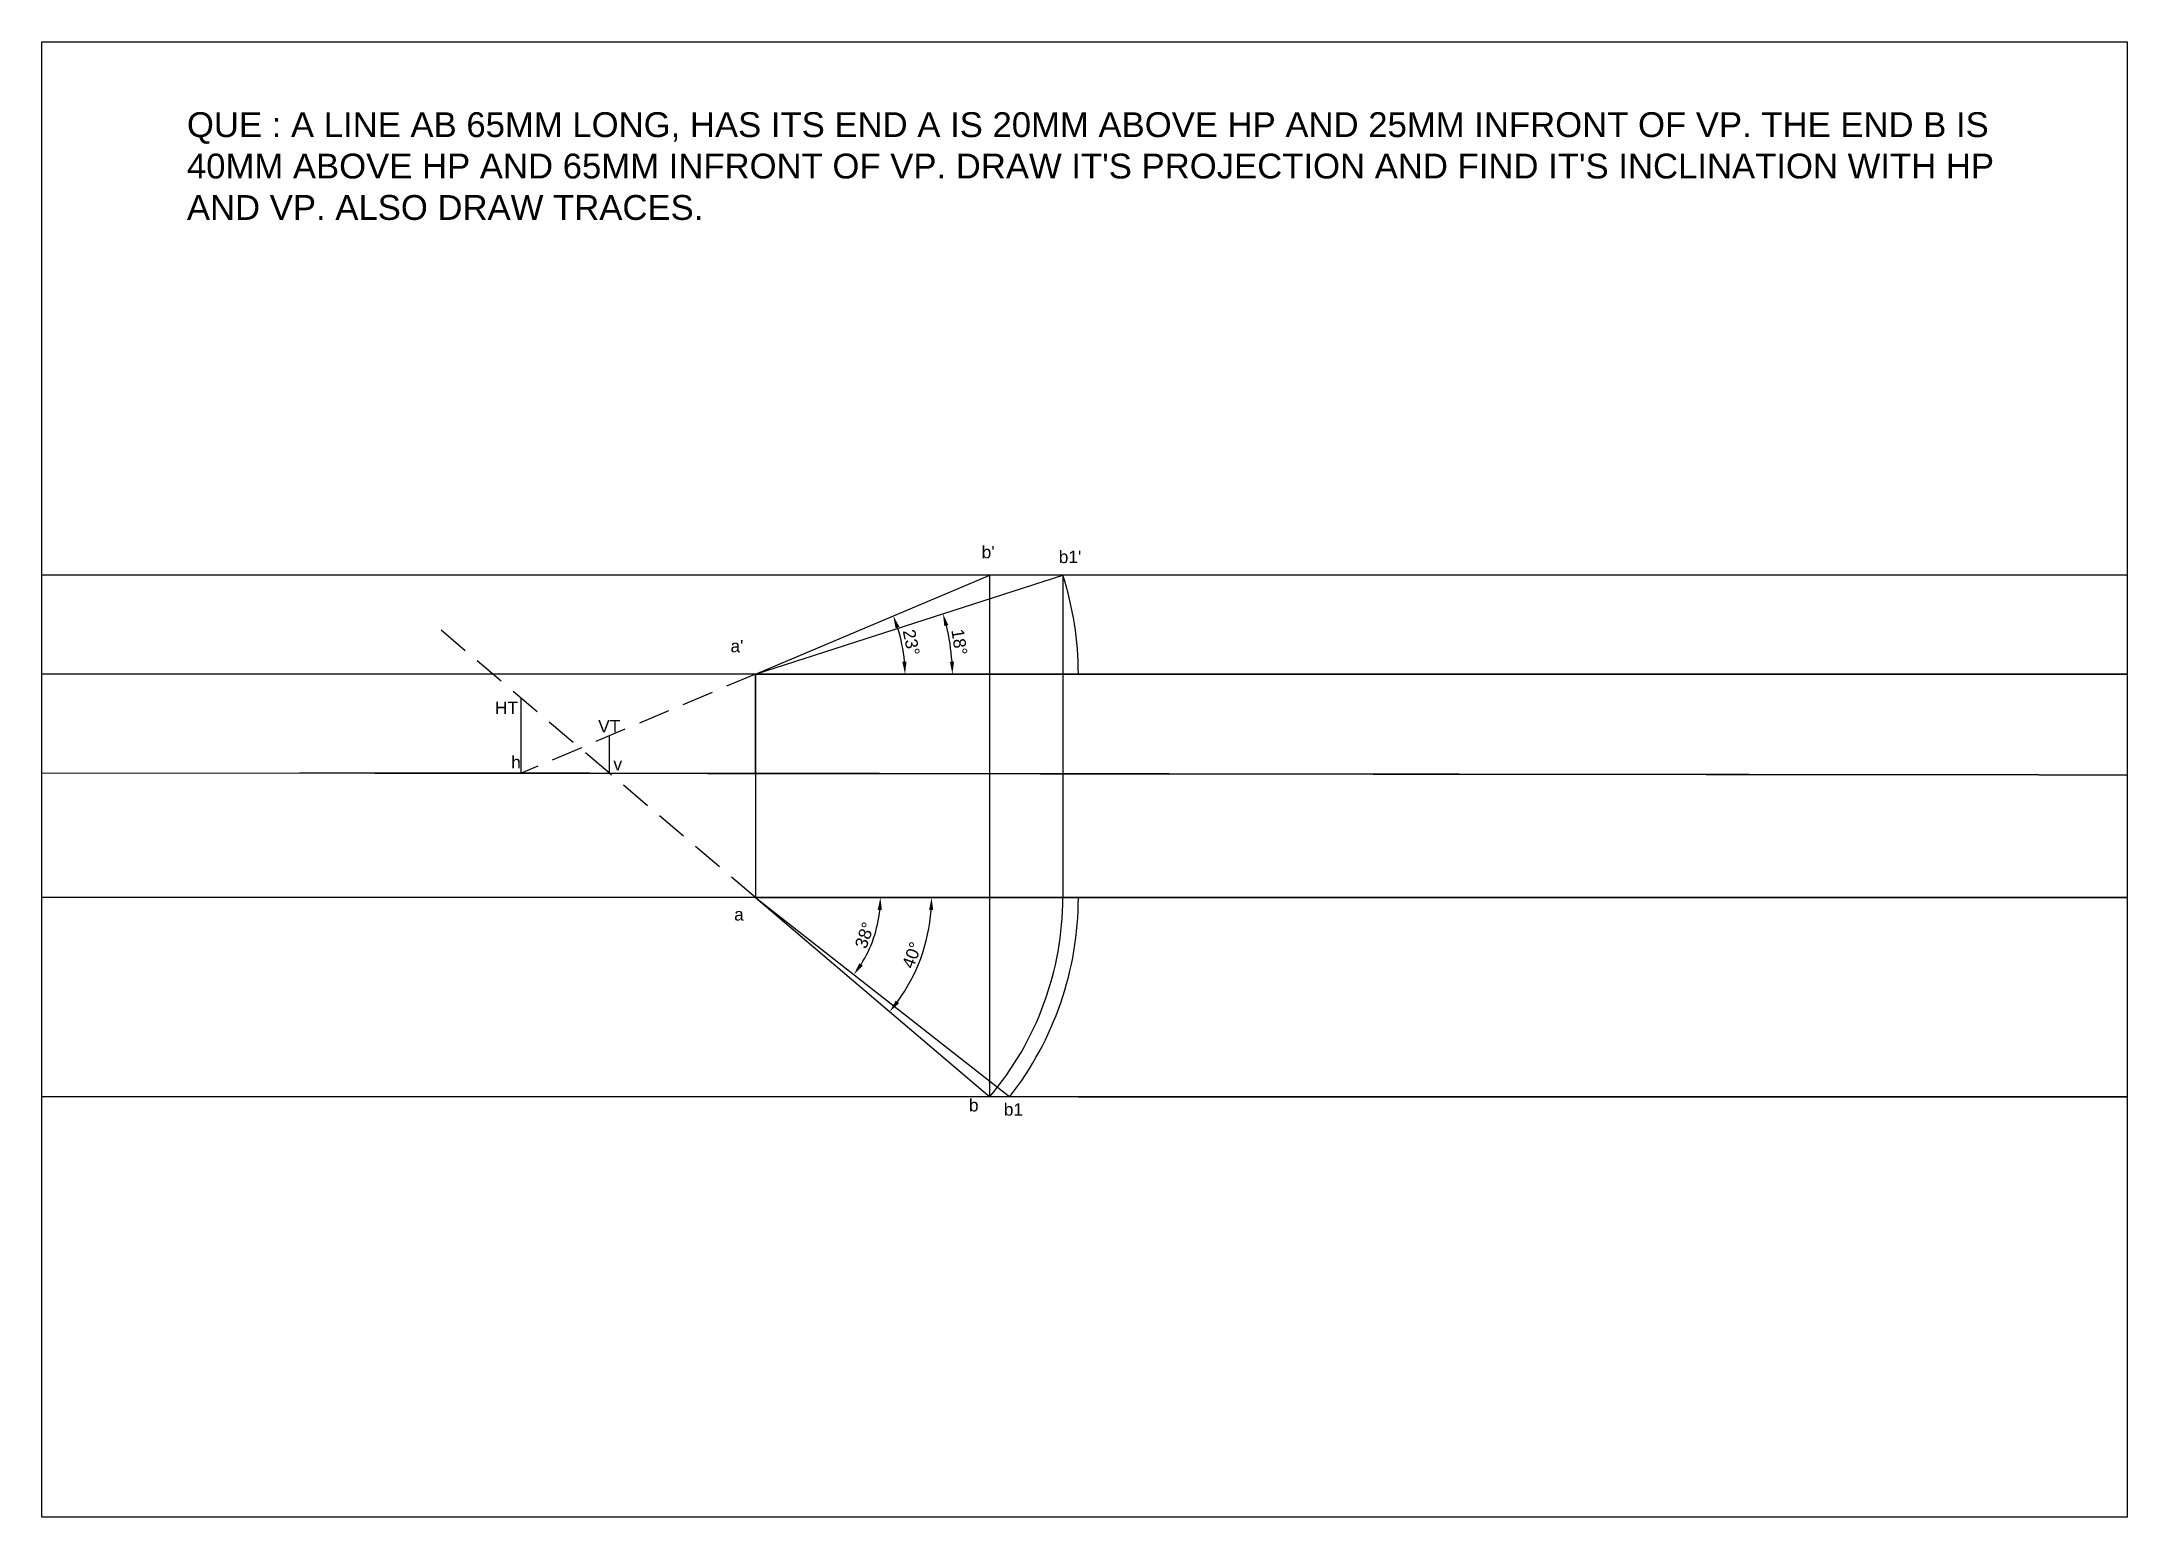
# Model space of a CAD drawing. Header units: millimetres. Extents: x 1846 to 2266, y 2200 to 2497.
import ezdxf

# ---------------------------------------------------------------- set-up
doc = ezdxf.new("R2010")
doc.units = ezdxf.units.MM
doc.linetypes.add('HIDDEN', pattern=[9.525, 6.35, -3.175])
doc.layers.add('dotted', color=7, linetype='HIDDEN')
doc.styles.get("Standard").update_dxf_attribs({"font": 'arial.ttf'})
doc.dimstyles.new('ISO-25', dxfattribs={"dimtxt": 2.5, "dimasz": 2.5, "dimexe": 1.25, "dimexo": 0.625, "dimtad": 1, "dimtxsty": 'Standard', "dimcen": 2.5, "dimadec": 0, "dimazin": 0, "dimtfac": 1, "dimtmove": 0, "dimatfit": 3, "dimfxl": 1, "dimarcsym": 0})

# ---------------------------------------------------------------- blocks, each defined once
blk = doc.blocks.new('*D10')
at = {"color": 0, "lineweight": -2, "transparency": 16777216}
blk.add_arc((1989.72, 2369.25), 39.63, 3.615, 14.2429, dxfattribs=at)
at = {"color": 0, "lineweight": -3, "transparency": 16777216}
for points in [[(2027.73, 2378.89), (2028.53, 2379.12), (2027.44, 2381.4)], [(2029.69, 2371.76), (2028.85, 2371.74), (2029.35, 2369.25)]]:
    blk.add_solid(points, dxfattribs=at)
at = {"layer": 'Defpoints', "color": 0, "lineweight": -3, "transparency": 16777216}
for p in [(2051.59, 2389.18), (2029.14, 2373.36), (1989.72, 2369.25), (1989.72, 2369.25), (2265.95, 2369.25)]:
    blk.add_point(p, dxfattribs=at)
at = {"color": 0, "lineweight": -3, "transparency": 16777216, "insert": (2030.75, 2375.7), "char_height": 2.5, "attachment_point": 5, "rotation": 278.929}
blk.add_mtext('18°', dxfattribs=at)
blk = doc.blocks.new('*D11')
at = {"color": 0, "lineweight": -2, "transparency": 16777216}
blk.add_arc((1989.72, 2369.25), 30.08, 4.7627, 18.1574, dxfattribs=at)
at = {"color": 0, "lineweight": -3, "transparency": 16777216}
for points in [[(2017.91, 2378.48), (2018.7, 2378.77), (2017.43, 2380.97)], [(2020.12, 2371.77), (2019.28, 2371.73), (2019.8, 2369.25)]]:
    blk.add_solid(points, dxfattribs=at)
at = {"layer": 'Defpoints', "color": 0, "lineweight": -3, "transparency": 16777216}
for p in [(2036.86, 2389.18), (2019.54, 2373.25), (1989.72, 2369.25), (1989.72, 2369.25), (2265.95, 2369.25)]:
    blk.add_point(p, dxfattribs=at)
at = {"color": 0, "lineweight": -3, "transparency": 16777216, "insert": (2021.07, 2375.61), "char_height": 2.5, "attachment_point": 5, "rotation": 281.4601}
blk.add_mtext('23°', dxfattribs=at)
blk = doc.blocks.new('*D12')
at = {"color": 0, "lineweight": -2, "transparency": 16777216}
blk.add_arc((1989.72, 2324.25), 25.13, 327.6463, 354.2986, dxfattribs=at)
at = {"color": 0, "lineweight": -3, "transparency": 16777216}
for points in [[(2014.31, 2321.78), (2015.15, 2321.73), (2014.85, 2324.25)], [(2011.29, 2310.56), (2010.61, 2311.04), (2009.51, 2308.76)]]:
    blk.add_solid(points, dxfattribs=at)
at = {"layer": 'Defpoints', "color": 0, "lineweight": -3, "transparency": 16777216}
for p in [(1989.72, 2324.25), (1989.72, 2324.25), (2265.95, 2324.25), (2012.43, 2313.48), (2040.9, 2284.18)]:
    blk.add_point(p, dxfattribs=at)
at = {"color": 0, "lineweight": -3, "transparency": 16777216, "insert": (2011.68, 2316.68), "char_height": 2.5, "attachment_point": 5, "rotation": 70.9725}
blk.add_mtext('38°', dxfattribs=at)
blk = doc.blocks.new('*D13')
at = {"color": 0, "lineweight": -2, "transparency": 16777216}
blk.add_arc((1989.72, 2324.25), 35.44, 323.6796, 355.9579, dxfattribs=at)
at = {"color": 0, "lineweight": -3, "transparency": 16777216}
for points in [[(2024.66, 2321.77), (2025.49, 2321.74), (2025.16, 2324.25)], [(2018.6, 2303), (2017.95, 2303.52), (2016.73, 2301.3)]]:
    blk.add_solid(points, dxfattribs=at)
at = {"layer": 'Defpoints', "color": 0, "lineweight": -3, "transparency": 16777216}
for p in [(1989.72, 2324.25), (1989.72, 2324.25), (2265.95, 2324.25), (2021.33, 2308.21), (2036.86, 2284.18)]:
    blk.add_point(p, dxfattribs=at)
at = {"color": 0, "lineweight": -3, "transparency": 16777216, "insert": (2021.2, 2312.68), "char_height": 2.5, "attachment_point": 5, "rotation": 69.8187}
blk.add_mtext('40°', dxfattribs=at)

msp = doc.modelspace()

# ---------------------------------------------------------------- linework, layer by layer
at = {"lineweight": -2}
for p, q in [((1989.719, 2369.252), (2051.588, 2389.184)), ((2051.588, 2389.184), (2051.588, 2324.252)), ((1989.719, 2324.252), (2040.901, 2284.184))]:
    msp.add_line(p, q, dxfattribs=at)
at = {"lineweight": 30}
for p, q in [((1989.719, 2369.252), (2036.861, 2389.184)), ((1989.719, 2324.252), (2036.861, 2284.184))]:
    msp.add_line(p, q, dxfattribs=at)
for p, q in [((2265.954, 2389.184), (2054.719, 2389.184)), ((1989.719, 2369.252), (1845.954, 2369.252)), ((1989.719, 2369.252), (2265.954, 2369.252)), ((2265.954, 2369.252), (1989.719, 2369.252)), ((1897.921, 2349.347), (2248.137, 2348.984)), ((1897.921, 2349.347), (1897.921, 2349.347)), ((2248.137, 2348.984), (2265.954, 2348.966))]:
    msp.add_line(p, q)
at = {"lineweight": -3}
for p, q in [((1942.534, 2349.3), (1942.534, 2364.356)), ((1960.27, 2349.282), (1960.27, 2356.799))]:
    msp.add_line(p, q, dxfattribs=at)
msp.add_lwpolyline([(1845.954, 2496.525), (2265.954, 2496.525), (2265.954, 2199.525), (1845.954, 2199.525)], close=True)
for points in [[(2054.719, 2389.184), (1845.954, 2389.184)], [(1845.954, 2349.4), (2248.137, 2348.984), (1897.921, 2349.347), (1989.719, 2349.252), (1989.719, 2369.252), (1989.719, 2349.252)], [(1989.719, 2349.252), (1989.719, 2324.252)], [(1989.719, 2349.252), (2054.719, 2349.184)], [(1989.719, 2324.252), (1845.954, 2324.252)], [(1989.719, 2324.252), (2265.954, 2324.252), (1989.719, 2324.252)], [(2054.719, 2284.184), (2265.954, 2284.184), (2054.719, 2284.184), (1845.954, 2284.184)]]:
    msp.add_lwpolyline(points)
msp.add_lwpolyline([(2036.861, 2284.184), (2036.861, 2389.184)], dxfattribs=at)
at = {"lineweight": -2}
for centre, radius, start, end in [((1989.719, 2369.252), 65, 0, 17.85794), ((1989.719, 2324.252), 61.868, 319.63749, 0), ((1989.719, 2324.252), 65, 321.9449, 0)]:
    msp.add_arc(centre, radius, start, end, dxfattribs=at)
at = {"layer": 'dotted', "lineweight": -3}
for p, q in [((1960.27, 2349.282), (1925.474, 2378.856)), ((1989.719, 2369.252), (1942.534, 2349.3)), ((1989.719, 2324.252), (1960.27, 2349.282))]:
    msp.add_line(p, q, dxfattribs=at)

# ---------------------------------------------------------------- texts
at = {"insert": (1875.194, 2482.336), "char_height": 5, "attachment_point": 1}
msp.add_mtext_dynamic_manual_height_columns("QUE : A LINE AB 65MM LONG, HAS ITS END A IS 20MM ABOVE HP AND 25MM INFRONT OF VP. THE END B IS 40MM ABOVE HP AND 65MM INFRONT OF VP. DRAW IT'S PROJECTION AND FIND IT'S INCLINATION WITH HP AND VP. ALSO DRAW TRACES.", width=376.24545, gutter_width=12.5, heights=[0], dxfattribs=at)
at = {"lineweight": 30, "char_height": 2.5, "attachment_point": 1}
for s, insert in [("b'", (2035.237, 2395.045)), ("b1'", (2050.764, 2394.083)), ("a'", (1984.662, 2376.133)), ('a', (1985.394, 2322.127)), ('b', (2032.676, 2283.713))]:
    msp.add_mtext_dynamic_manual_height_columns(s, width=13.25218, gutter_width=12.5, heights=[0], dxfattribs=dict(at, insert=insert))
at = {"lineweight": -3, "char_height": 2.5, "attachment_point": 1}
for s, width, insert in [('HT', 2.3122, (1937.225, 2363.712)), ('VT', 2.25779, (1958.012, 2359.994))]:
    msp.add_mtext_dynamic_manual_height_columns(s, width=width, gutter_width=12.5, heights=[0], dxfattribs=dict(at, insert=insert))
at = {"lineweight": -2, "insert": (2039.7, 2282.865), "char_height": 2.5, "attachment_point": 1}
msp.add_mtext('b1', dxfattribs=at)
at = {"layer": 'dotted', "lineweight": -3, "char_height": 2.5, "attachment_point": 1}
for s, width, insert in [('h', 2.03138, (1940.503, 2352.755)), ('v', 0.92475, (1961.086, 2352.374))]:
    msp.add_mtext_dynamic_manual_height_columns(s, width=width, gutter_width=12.5, heights=[0], dxfattribs=dict(at, insert=insert))

# ---------------------------------------------------------------- dimensions: what is measured, and where the dimension line sits
at = {"lineweight": -3}
for base, line1, line2, picture, middle in [((2029.135, 2373.361), ((2265.954, 2369.252), (1989.719, 2369.252)), ((1989.719, 2369.252), (2051.588, 2389.184)), '*D10', (2030.747, 2375.698)), ((2019.536, 2373.251), ((2265.954, 2369.252), (1989.719, 2369.252)), ((1989.719, 2369.252), (2036.861, 2389.184)), '*D11', (2021.068, 2375.607)), ((2012.429, 2313.483), ((1989.719, 2324.252), (2040.901, 2284.184)), ((1989.719, 2324.252), (2265.954, 2324.252)), '*D12', (2011.682, 2316.678)), ((2021.326, 2308.211), ((1989.719, 2324.252), (2036.861, 2284.184)), ((1989.719, 2324.252), (2265.954, 2324.252)), '*D13', (2021.202, 2312.68))]:
    dim = msp.add_angular_dim_2l(base=base, line1=line1, line2=line2, dimstyle='ISO-25', dxfattribs=at)
    dim.commit()
    dim.dimension.update_dxf_attribs({"geometry": picture, "text_midpoint": middle})

doc.saveas('drawing.dxf')
